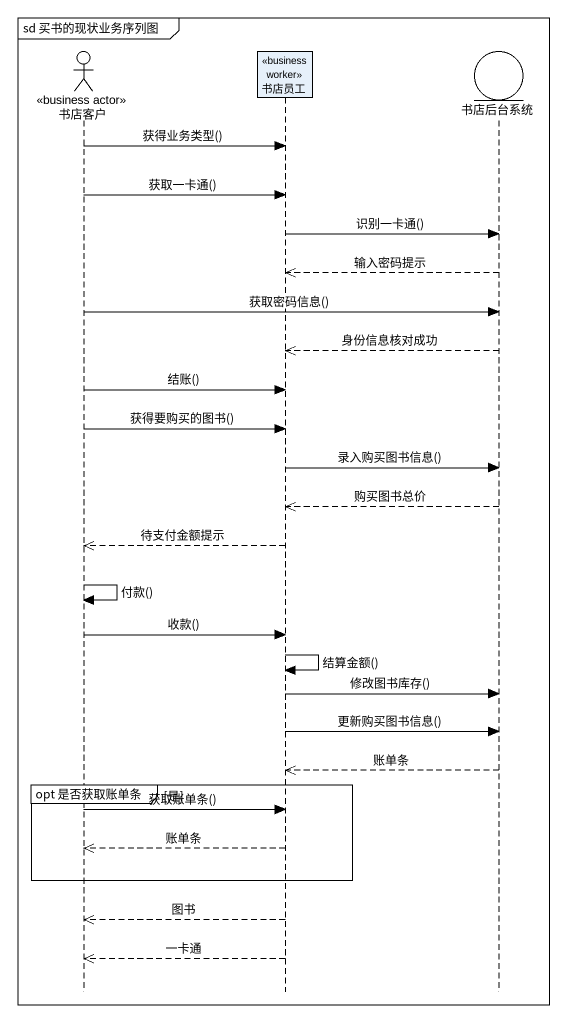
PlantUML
@startuml
mainframe sd 买书的现状业务序列图
hide footbox
actor 书店客户 <<business actor>>
participant 书店员工 <<business worker>>
entity 书店后台系统

书店客户 -> 书店员工 : 获得业务类型()
书店客户 -> 书店员工 : 获取一卡通()
书店员工 -> 书店后台系统 : 识别一卡通()
书店后台系统 -->> 书店员工 : 输入密码提示
书店客户 -> 书店后台系统 : 获取密码信息()
书店后台系统 -->> 书店员工 : 身份信息核对成功
书店客户 -> 书店员工 : 结账()
书店客户 -> 书店员工 : 获得要购买的图书()
书店员工 -> 书店后台系统 : 录入购买图书信息()
书店后台系统 -->> 书店员工 : 购买图书总价
书店员工 -->> 书店客户 : 待支付金额提示
书店客户 -> 书店客户 : 付款()
书店客户 -> 书店员工 : 收款()
书店员工 -> 书店员工 : 结算金额()
书店员工 -> 书店后台系统 : 修改图书库存()
书店员工 -> 书店后台系统 : 更新购买图书信息()
书店后台系统 -->> 书店员工 : 账单条
group opt 是否获取账单条 [是]
  书店客户 -> 书店员工 : 获取账单条()
  书店员工 -->> 书店客户 : 账单条
end
书店员工 -->> 书店客户 : 图书
书店员工 -->> 书店客户 : 一卡通
@enduml
